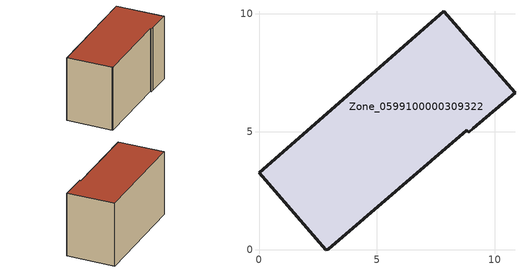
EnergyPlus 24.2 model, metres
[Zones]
Zone_0599100000309322
 floor ground (C_G): 8.89,4.98 8.82,5.06 2.94,0.02 2.84,0 0,3.26 7.84,10.11 10.86,6.65 9.1,5.16 z0
 wall outside (C_F): 2.84,0 2.94,0.02 8.82,5.06 8.89,4.98 9.1,5.16 10.86,6.65 7.84,10.11 0,3.26 2.84,0 z0:6.19
 roof outside (C_R): 8.82,5.06 8.89,4.98 9.1,5.16 10.86,6.65 7.84,10.11 0,3.26 2.84,0 2.94,0.02 z6.19
[BUILDING]
Pand.0599100000309322: North Axis=0; Terrain=City; Loads Convergence Tolerance Value=0.04; Temperature Convergence Tolerance Value=0.4; Solar Distribution=FullExterior; Maximum Number of Warmup Days=25; Minimum Number of Warmup Days=1
[Site:Location]
Rotterdam.The.Hague.AP_ZH_NLD Design_Conditions: Latitude=51.96; Longitude=4.45; Time Zone=1; Elevation=-4.5
[SITE:GROUNDTEMPERATURE:BUILDINGSURFACE]
18, 18, 18, 18, 18, 18, 18, 18, 18, 18, 18, 18
[MATERIAL] Thermal Absorptance=0.9; Solar Absorptance=0.7; Visible Absorptance=0.7
Name | Roughness | Thickness | Conductivity | Density | Specific Heat
G.TI.1946 | MediumSmooth | 0.15 | 1 | 540 | 1210
F.TI.1946 | Rough | 0.3 | 0.857143 | 1920 | 840
R.TI.1946 | MediumRough | 0.2 | 0.1 | 1500 | 1000
[CONSTRUCTION]
C_G: G.TI.1946
C_F: F.TI.1946
C_R: R.TI.1946
[ZONE]
Zone_0599100000309322: Type=1; Multiplier=1; Ceiling Height=Autocalculate; Volume=Autocalculate; Floor Area=autocalculate; Part of Total Floor Area=Yes
[ZONEINFILTRATION:DESIGNFLOWRATE]
Infil_Zone_0599100000309322: Zone or ZoneList or Space or SpaceList=Zone_0599100000309322; Schedule=AlwaysOn; Design Flow Rate Calculation Method=Flow/Area; Flow Rate per Floor Area=0.003; Constant Term Coefficient=1; Temperature Term Coefficient=0; Velocity Term Coefficient=0; Velocity Squared Term Coefficient=0
[HVACTEMPLATE:ZONE:IDEALLOADSAIRSYSTEM]
Zone_0599100000309322: Maximum Heating Supply Air Temperature=50; Minimum Cooling Supply Air Temperature=13; Maximum Heating Supply Air Humidity Ratio=0.0156; Minimum Cooling Supply Air Humidity Ratio=0.0077; Heating Limit=NoLimit; Cooling Limit=NoLimit; Dehumidification Control Type=ConstantSensibleHeatRatio; Cooling Sensible Heat Ratio=0.7; Dehumidification Setpoint=60; Humidification Control Type=None; Humidification Setpoint=30; Outdoor Air Method=None; Outdoor Air Flow Rate per Person=0.00944; Outdoor Air Flow Rate per Zone Floor Area=0; Outdoor Air Flow Rate per Zone=0; Demand Controlled Ventilation Type=None; Outdoor Air Economizer Type=NoEconomizer; Heat Recovery Type=None; Sensible Heat Recovery Effectiveness=0.7; Latent Heat Recovery Effectiveness=0.65
[ZONECONTROL:THERMOSTAT]
ThermostatControl_Zone_0599100000309322: Zone or ZoneList=Zone_0599100000309322; Control Type Schedule=DualSetpointControlType; Control 1=Thermostat_Zone_0599100000309322; Temperature Difference Between Cutout And Setpoint=0
[THERMOSTATSETPOINT:DUALSETPOINT]
Thermostat_Zone_0599100000309322: Heating Setpoint Temperature Schedule=HeatingSetpoint_Zone_0599100000309322; Cooling Setpoint Temperature Schedule=CoolingSetpoint_Zone_0599100000309322
[SCHEDULE:COMPACT]
HeatingSetpoint_Zone_0599100000309322: Through: 12/31, For: AllDays, Until: 24:00, 21
CoolingSetpoint_Zone_0599100000309322: Through: 12/31, For: AllDays, Until: 24:00, 24
DualSetpointControlType: Through: 12/31, For: AllDays, Until: 24:00, 4
AlwaysOn: Through: 12/31, For: AllDays, Until: 24:00, 1
